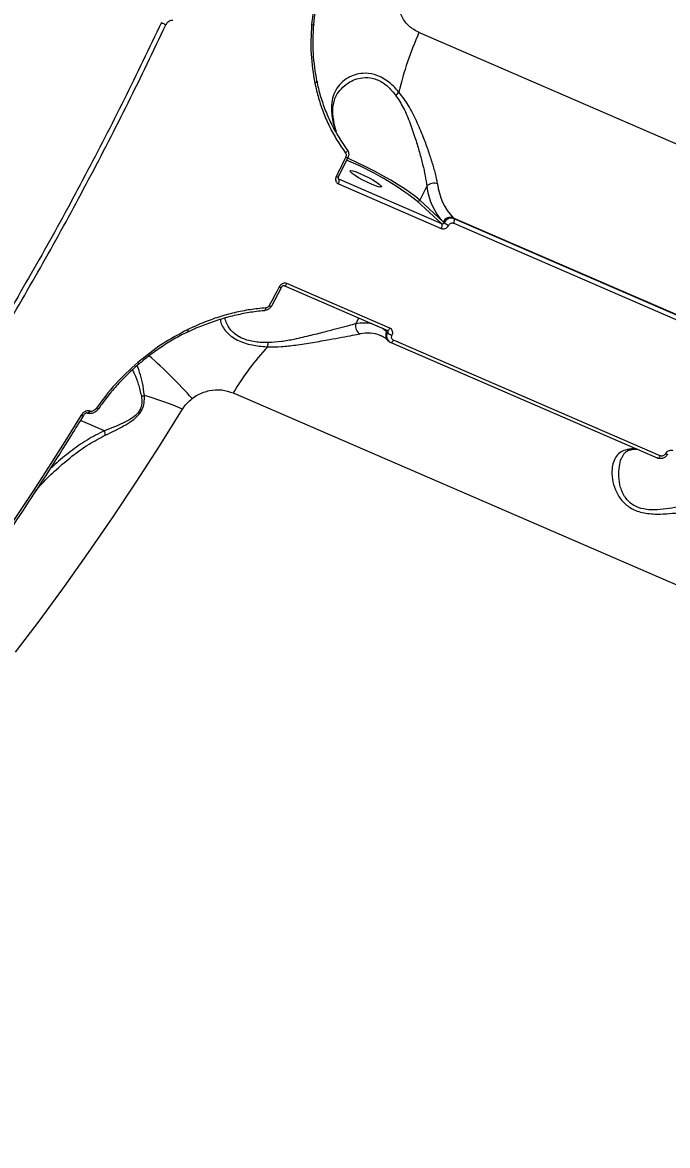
# Model space of a CAD drawing. Header units: millimetres. Extents: x -4781 to 5098, y -4410 to 4664.
# Drawn here: x -1071.7 to -906.2, y -1176.8 to -888.7 of the extents above; entities that cross this region are included whole.
import ezdxf

# ---------------------------------------------------------------- set-up
doc = ezdxf.new("R2010")
doc.units = ezdxf.units.MM
for name, color, linetype in [('DIKOM_ОБЪЕКТ', 7, 'Continuous'), ('DIKOM_РАЗМЕР_ЗОНА', 7, 'Continuous'), ('DIKOM_РАЗМЕР_ОБЪЕКТА', 7, 'Continuous')]:
    doc.layers.add(name, color=color, linetype=linetype)
doc.styles.add('style1', font='arial.ttf', dxfattribs={"width": 0.8})
doc.dimstyles.new('1-50', dxfattribs={"dimtxt": 300, "dimasz": 200, "dimexe": 100, "dimexo": 0, "dimgap": 100, "dimtad": 1, "dimtxsty": 'style1', "dimcen": 200, "dimclrd": 7, "dimclre": 7, "dimclrt": 7, "dimadec": 1, "dimazin": 2, "dimtfac": 1, "dimtmove": 0, "dimatfit": 2, "dimfxl": 0, "dimlwd": 25, "dimlwe": 18, "dimarcsym": 0})

# ---------------------------------------------------------------- blocks, each defined once
blk = doc.blocks.new('*D54')
at = {"layer": 'Defpoints', "color": 0, "transparency": 16777216}
for p in [(2534.93, 1098.4), (-3331.22, 763.4), (2534.93, -3200.56)]:
    blk.add_point(p, dxfattribs=at)
at = {"layer": 'DIKOM_РАЗМЕР_ОБЪЕКТА', "color": 7, "lineweight": 18, "transparency": 16777216}
for p, q in [((2534.93, 1098.4), (2534.93, -3300.56)), ((-3331.22, 763.4), (-3331.22, -3300.56))]:
    blk.add_line(p, q, dxfattribs=at)
at = {"layer": 'DIKOM_РАЗМЕР_ОБЪЕКТА', "color": 7, "lineweight": 25, "transparency": 16777216}
blk.add_line((-3131.22, -3200.56), (2334.93, -3200.56), dxfattribs=at)
at = {"layer": 'DIKOM_РАЗМЕР_ОБЪЕКТА', "color": 7, "transparency": 16777216}
for points in [[(-3131.22, -3167.23), (-3131.22, -3233.9), (-3331.22, -3200.56)], [(2334.93, -3167.23), (2334.93, -3233.9), (2534.93, -3200.56)]]:
    blk.add_solid(points, dxfattribs=at)
at = {"layer": 'DIKOM_РАЗМЕР_ОБЪЕКТА', "color": 7, "transparency": 16777216, "insert": (941.13, -2947.39), "char_height": 300, "attachment_point": 5, "style": 'style1'}
blk.add_mtext('5870', dxfattribs=at)
blk = doc.blocks.new('*D57')
at = {"layer": 'Defpoints', "color": 0, "transparency": 16777216}
for p in [(4034.06, 1180.11), (-4781.22, 856.14), (4034.06, -4310.06)]:
    blk.add_point(p, dxfattribs=at)
at = {"layer": 'DIKOM_РАЗМЕР_ЗОНА', "color": 7, "lineweight": 18, "transparency": 16777216}
for p, q in [((4034.06, 1180.11), (4034.06, -4410.06)), ((-4781.22, 856.14), (-4781.22, -4410.06))]:
    blk.add_line(p, q, dxfattribs=at)
at = {"layer": 'DIKOM_РАЗМЕР_ЗОНА', "color": 7, "lineweight": 25, "transparency": 16777216}
blk.add_line((-4581.22, -4310.06), (3834.06, -4310.06), dxfattribs=at)
at = {"layer": 'DIKOM_РАЗМЕР_ЗОНА', "color": 7, "transparency": 16777216}
for points in [[(-4581.22, -4276.72), (-4581.22, -4343.39), (-4781.22, -4310.06)], [(3834.06, -4276.72), (3834.06, -4343.39), (4034.06, -4310.06)]]:
    blk.add_solid(points, dxfattribs=at)
at = {"layer": 'DIKOM_РАЗМЕР_ЗОНА', "color": 7, "transparency": 16777216, "insert": (-1490.8, -4056.88), "char_height": 300, "attachment_point": 5, "style": 'style1'}
blk.add_mtext('8820', dxfattribs=at)

msp = doc.modelspace()

# ---------------------------------------------------------------- linework, layer by layer
at = {"layer": 'DIKOM_ОБЪЕКТ', "color": 7, "linetype": 'Continuous', "lineweight": 15}
for p, q in [((-681.129, -1016.398), (-969.986, -891.3)), ((-988.222, -923.379), (-990.687, -928.404)), ((-990.555, -928.954), (-990.716, -928.805)), ((-990.555, -928.954), (-990.667, -928.878)), ((-990.657, -930.116), (-964.247, -941.553)), ((-964.145, -940.392), (-990.555, -928.954)), ((-967.964, -930.721), (-969.802, -934.287)), ((-970.442, -934.549), (-964.145, -940.392)), ((-963.758, -939.895), (-969.802, -934.287)), ((-961.2, -938.85), (-892.7, -968.516)), ((-960.978, -939.055), (-961.2, -938.85)), ((-892.478, -968.721), (-960.978, -939.055)), ((-963.524, -940.113), (-963.758, -939.895)), ((-961.078, -940.212), (-892.578, -969.877)), ((-978.161, -967.722), (-1004.57, -956.284)), ((-977.443, -967.146), (-1003.853, -955.709)), ((-1005.229, -956.608), (-1007.865, -961.476)), ((-1009.546, -962.681), (-1009.735, -962.692)), ((-1009.547, -962.569), (-1009.541, -962.569)), ((-986.167, -966.026), (-985.421, -964.578)), ((-979.094, -967.318), (-978.285, -968.068)), ((-978.165, -967.72), (-978.106, -967.759)), ((-979.924, -969.004), (-979.804, -969.055)), ((-978.285, -968.068), (-978.05, -968.286)), ((-977.772, -970.456), (-977.995, -970.249)), ((-977.321, -970.75), (-977.264, -970.787)), ((-908.764, -1000.453), (-977.264, -970.787)), ((-908.049, -999.882), (-976.549, -970.217)), ((-1017.653, -983.747), (-728.796, -1108.845)), ((-1052.288, -987.855), (-1052.293, -987.863)), ((-1050.704, -993.45), (-1056.867, -990.782)), ((-1055.064, -988.91), (-1055.135, -988.879)), ((-1054.406, -988.438), (-1054.478, -988.407))]:
    msp.add_line(p, q, dxfattribs=at)
at = {"layer": 'DIKOM_ОБЪЕКТ', "color": 7, "linetype": 'Continuous', "lineweight": 15, "flags": 128}
for points in [[(-997.005, -889.235), (-996.961, -889.274), (-996.951, -889.311), (-996.977, -889.344), (-997.037, -889.374), (-997.129, -889.398), (-997.25, -889.416), (-997.396, -889.427), (-997.561, -889.432)], [(-996.155, -903.761), (-996.111, -903.813), (-996.101, -903.873), (-996.126, -903.94), (-996.186, -904.009), (-996.278, -904.08), (-996.399, -904.149), (-996.544, -904.215), (-996.708, -904.274)], [(-992.116, -912.653), (-992.12, -912.621), (-992.12, -912.619)], [(-988.406, -921.321), (-988.359, -921.388), (-988.342, -921.475), (-988.355, -921.579), (-988.398, -921.696), (-988.469, -921.822), (-988.567, -921.953), (-988.686, -922.084), (-988.824, -922.209)], [(-988.762, -923.207), (-989.069, -923.837), (-989.377, -924.466), (-989.685, -925.096), (-989.993, -925.725), (-990.302, -926.354), (-990.611, -926.983), (-990.921, -927.611), (-991.231, -928.239)], [(-969.802, -934.287), (-970.78, -933.455), (-972.041, -932.509), (-973.555, -931.472), (-975.29, -930.365), (-977.207, -929.215), (-979.262, -928.046), (-981.41, -926.885), (-983.603, -925.757), (-985.792, -924.688), (-987.928, -923.702), (-988.278, -923.547)], [(-985.158, -927.427), (-984.051, -927.937), (-982.91, -928.52), (-981.83, -929.127), (-980.896, -929.71), (-980.186, -930.222), (-979.756, -930.621), (-979.641, -930.876), (-979.85, -930.964), (-980.368, -930.879), (-981.15, -930.629), (-982.135, -930.232), (-983.243, -929.723), (-984.383, -929.14), (-985.464, -928.533), (-986.397, -927.949), (-987.108, -927.438), (-987.538, -927.038), (-987.653, -926.784), (-987.443, -926.696), (-986.926, -926.78), (-986.143, -927.031), (-985.158, -927.427)], [(-1004.575, -956.282), (-1004.555, -956.291), (-1004.468, -956.3), (-1004.371, -956.275), (-1004.266, -956.217), (-1004.158, -956.127), (-1004.051, -956.009), (-1003.948, -955.868), (-1003.853, -955.709)], [(-1005.792, -956.479), (-1006.121, -957.09), (-1006.45, -957.701), (-1006.779, -958.31), (-1007.109, -958.92), (-1007.439, -959.529), (-1007.769, -960.138), (-1008.1, -960.746), (-1008.431, -961.354)], [(-1009.541, -962.569), (-1009.53, -962.568), (-1009.474, -962.538), (-1009.423, -962.474), (-1009.38, -962.377), (-1009.345, -962.251), (-1009.32, -962.1), (-1009.305, -961.931)], [(-978.285, -968.068), (-979.094, -967.401), (-979.415, -967.179)], [(-978.161, -967.722), (-978.145, -967.728), (-978.058, -967.737), (-977.961, -967.712), (-977.857, -967.654), (-977.749, -967.564), (-977.641, -967.447), (-977.538, -967.306), (-977.443, -967.146)], [(-977.264, -970.787), (-977.248, -970.793), (-977.162, -970.803), (-977.065, -970.778), (-976.961, -970.721), (-976.854, -970.632), (-976.747, -970.515), (-976.644, -970.375), (-976.549, -970.217)], [(-1073.564, -1050.277), (-1067.234, -1041.962), (-1060.961, -1033.437), (-1054.752, -1024.709), (-1048.612, -1015.787), (-1042.547, -1006.68), (-1036.563, -997.395), (-1030.665, -987.941)], [(-1052.293, -987.863), (-1052.322, -987.885), (-1052.384, -987.896), (-1052.471, -987.886), (-1052.581, -987.855), (-1052.71, -987.804), (-1052.853, -987.736)], [(-1056.71, -989.494), (-1060.849, -996.168), (-1065.028, -1002.766), (-1069.245, -1009.289), (-1073.498, -1015.731), (-1077.786, -1022.091), (-1082.108, -1028.366), (-1086.461, -1034.555), (-1090.844, -1040.655)], [(-1056.116, -989.567), (-1056.139, -989.591), (-1056.202, -989.615), (-1056.295, -989.617), (-1056.414, -989.597), (-1056.554, -989.555), (-1056.71, -989.494)], [(-1055.135, -988.879), (-1055.086, -988.893), (-1054.946, -988.873), (-1054.79, -988.779), (-1054.63, -988.62), (-1054.478, -988.407)], [(-1055.063, -988.91), (-1055.014, -988.924), (-1054.874, -988.904), (-1054.718, -988.811), (-1054.558, -988.651), (-1054.406, -988.438)], [(-908.764, -1000.453), (-908.748, -1000.459), (-908.662, -1000.469), (-908.565, -1000.444), (-908.461, -1000.386), (-908.353, -1000.298), (-908.246, -1000.181), (-908.144, -1000.041), (-908.049, -999.882)]]:
    msp.add_lwpolyline(points, dxfattribs=at)
at = {"layer": 'DIKOM_ОБЪЕКТ', "color": 7, "linetype": 'Continuous', "lineweight": 15}
for centre, radius, start, end in [((-1030.433, -878.776), 11.435, 240.40957, 246.94315), ((-890.777, -926.449), 86.657, 156.07096, 166.7495), ((-981.097, -901.083), 8.119, 309.12562, 317.33246), ((-993.224, -912.791), 1.117, 8.83721, 40.57253), ((-988.125, -922.142), 1.241, 239.11857, 265.52795), ((-1018.842, -997.142), 79.124, 52.28723, 67.53812), ((-990.645, -927.286), 1.119, 238.41216, 267.82084), ((-991.623, -929.445), 1.176, 325.23088, 24.68147), ((-966.145, -932.405), 2.478, 67.6983, 137.19568), ((-950.185, -928.514), 15.104, 186.07232, 223.17739), ((-952.195, -929.044), 15.858, 186.0701, 223.17908), ((-970.266, -934.067), 0.513, 249.93316, 334.57986), ((-961.905, -940.776), 2.052, 69.88423, 154.57577), ((-962.041, -939.546), 1.171, 325.34675, 24.77801), ((-965.213, -940.883), 1.176, 325.22023, 24.68045), ((-959.749, -934.526), 6.743, 235.95746, 247.35257), ((-1005.354, -955.856), 0.762, 234.91082, 279.40511), ((-1008.008, -960.765), 0.725, 234.28976, 281.36913), ((-1030.041, -967.957), 0.88, 357.42726, 32.61248), ((-984.082, -966.649), 2.176, 163.35907, 243.61418), ((-984.158, -975.651), 9.832, 77.33121, 101.78988), ((-983.151, -977.21), 8.818, 68.53385, 102.43357), ((-976.697, -968.967), 1.825, 150.50352, 224.65828), ((-975.357, -965.187), 4.106, 229.01677, 247.83222), ((-960.075, -1017.526), 66.755, 136.88408, 149.60082), ((-1020.553, -970.222), 11.867, 351.86713, 356.93698), ((-1041.031, -975.103), 1.407, 216.37034, 237.11955), ((-1126.584, -1073.372), 132.128, 41.86806, 48.62851), ((-1041.586, -981.767), 2.85, 277.51863, 293.54064), ((-1062.653, -1060.602), 79.391, 66.23905, 73.75797), ((-914.562, -1008.25), 10.181, 88.28597, 101.25414), ((-915.923, -996.851), 1.546, 246.10786, 280.26156), ((-906.315, -998.74), 0.769, 235.0338, 279.07106)]:
    msp.add_arc(centre, radius, start, end, dxfattribs=at)
for points, knots in [([(-1025.847, -701.407), (-1027.209, -707.198), (-1029.935, -718.787), (-1034.631, -736.343), (-1039.754, -753.967), (-1045.413, -771.869), (-1051.61, -790.011), (-1058.351, -808.352), (-1065.53, -826.596), (-1073.382, -845.294), (-1081.953, -864.394), (-1091.269, -883.825), (-1101.027, -902.933), (-1111.178, -921.628), (-1121.679, -939.822), (-1132.483, -957.433), (-1143.58, -974.422), (-1154.941, -990.775), (-1166.542, -1006.466), (-1178.327, -1021.422), (-1190.241, -1035.573), (-1202.238, -1048.854), (-1214.299, -1061.23), (-1226.401, -1072.699), (-1238.516, -1083.244), (-1250.587, -1092.816), (-1262.558, -1101.371), (-1274.608, -1109.008), (-1286.7, -1115.631), (-1298.79, -1121.174), (-1310.633, -1125.506), (-1322.172, -1128.566), (-1333.407, -1130.465), (-1340.564, -1130.662), (-1344.141, -1130.76)], [0, 0, 0, 0, 0.0277666, 0.0555663, 0.083366, 0.1111321, 0.1400375, 0.1689803, 0.197923, 0.2268274, 0.2586375, 0.2905481, 0.3225098, 0.354472, 0.3863819, 0.4181914, 0.4498952, 0.4816999, 0.5135555, 0.5454109, 0.5772151, 0.6089189, 0.6405474, 0.6722758, 0.7040553, 0.7358343, 0.7675627, 0.7991908, 0.8325939, 0.8660264, 0.8994294, 0.932943, 0.9664865, 1, 1, 1, 1]), ([(-994.138, -873.891), (-994.963, -876.41), (-996.635, -881.511), (-997.249, -886.77), (-997.561, -889.432)], [0, 0, 0, 0, 0.4938609, 1, 1, 1, 1]), ([(-997.005, -889.235), (-996.712, -886.694), (-996.119, -881.547), (-994.488, -876.554), (-993.663, -874.027)], [0, 0, 0, 0, 0.4938258, 1, 1, 1, 1]), ([(-969.986, -891.3), (-970.865, -890.813), (-972.607, -889.847), (-974.425, -887.391), (-975.301, -884.893), (-975.334, -883.275), (-975.345, -882.698)], [0, 0, 0, 0, 0.288563, 0.5716358, 0.8470449, 1, 1, 1, 1]), ([(-1036.079, -888.719), (-1039.244, -895.332), (-1045.574, -908.558), (-1055.631, -928.054), (-1066.056, -947.288), (-1073.333, -959.766), (-1076.971, -966.005)], [0, 0, 0, 0, 0.2485984, 0.4971951, 0.7485955, 1, 1, 1, 1]), ([(-1075.894, -966.757), (-1072.288, -960.574), (-1065.076, -948.208), (-1054.661, -929.011), (-1044.535, -909.403), (-1038.119, -895.999), (-1034.911, -889.297)], [0, 0, 0, 0, 0.2485977, 0.4971942, 0.7485978, 1, 1, 1, 1]), ([(-1034.911, -889.297), (-1034.782, -889.075), (-1034.555, -888.685), (-1034.068, -888.311), (-1033.618, -888.145), (-1033.304, -888.141), (-1033.153, -888.177), (-1033.128, -888.183)], [0, 0, 0, 0, 0.3277047, 0.5738811, 0.7796632, 0.9627803, 1, 1, 1, 1]), ([(-997.561, -889.432), (-997.678, -891.925), (-997.917, -896.971), (-997.114, -901.821), (-996.708, -904.274)], [0, 0, 0, 0, 0.4941736, 1, 1, 1, 1]), ([(-996.155, -903.761), (-996.548, -901.416), (-997.343, -896.673), (-997.118, -891.734), (-997.005, -889.235)], [0, 0, 0, 0, 0.49418125, 1, 1, 1, 1]), ([(-996.708, -904.274), (-996.411, -905.573), (-995.816, -908.169), (-994.537, -911.901), (-992.963, -915.512), (-991.086, -918.984), (-989.578, -921.134), (-988.824, -922.209)], [0, 0, 0, 0, 0.1978411, 0.3954947, 0.5931731, 0.7965989, 1, 1, 1, 1]), ([(-988.406, -921.321), (-989.802, -919.238), (-991.916, -916.082), (-993.973, -911.33), (-995.268, -907.613), (-995.862, -905.033), (-996.155, -903.761)], [0, 0, 0, 0, 0.3951813, 0.5986757, 0.8021687, 1, 1, 1, 1]), ([(-975.127, -906.586), (-975.589, -906.07), (-976.521, -905.027), (-978.062, -903.724), (-979.716, -902.695), (-981.873, -901.857), (-984.194, -901.648), (-986.437, -902.078), (-988.352, -902.913), (-990.065, -904.231), (-991.412, -906.011), (-992.247, -908.12), (-992.533, -910.166), (-992.419, -911.543), (-992.375, -912.064)], [0, 0, 0, 0, 0.0603655, 0.1220432, 0.1825883, 0.2452041, 0.3548641, 0.4358131, 0.5191032, 0.6213374, 0.7266009, 0.8297225, 0.9355771, 1, 1, 1, 1]), ([(-991.34, -907.818), (-991.303, -907.722), (-990.989, -906.923), (-989.934, -905.659), (-988.314, -904.247), (-986.442, -903.31), (-984.315, -902.767), (-982.157, -902.867), (-980.227, -903.572), (-979.212, -904.191), (-978.207, -904.95), (-977.21, -905.852), (-976.39, -906.867), (-975.974, -907.382)], [0, 0, 0, 0, 0.0192747, 0.1603619, 0.305145, 0.4153641, 0.5284157, 0.6745929, 0.748949, 0.8259884, 0.8370719, 0.9174139, 1, 1, 1, 1]), ([(-975.974, -907.382), (-975.27, -908.464), (-973.791, -910.738), (-972.201, -914.651), (-970.898, -918.463), (-969.848, -921.993), (-969.023, -925.16), (-968.344, -928.151), (-968.09, -929.865), (-967.964, -930.721)], [0, 0, 0, 0, 0.1463694, 0.3075806, 0.4690024, 0.6021078, 0.7351078, 0.8676498, 1, 1, 1, 1]), ([(-965.205, -930.112), (-965.373, -929.26), (-965.708, -927.554), (-966.579, -924.551), (-967.632, -921.363), (-968.962, -917.801), (-970.599, -913.947), (-972.576, -909.972), (-974.297, -907.688), (-975.127, -906.586)], [0, 0, 0, 0, 0.13165947, 0.26349378, 0.39514286, 0.526884, 0.68830132, 0.8495356, 1, 1, 1, 1]), ([(-991.342, -907.792), (-991.38, -907.852), (-991.679, -908.323), (-991.989, -909.359), (-992.206, -910.863), (-992.227, -911.974), (-992.115, -912.584), (-992.102, -912.652)], [0, 0, 0, 0, 0.0468691, 0.3694795, 0.6874798, 0.9655321, 1, 1, 1, 1]), ([(-992.375, -912.064), (-992.189, -913.449), (-991.96, -915.149), (-991.396, -916.385), (-991.291, -916.614)], [0, 0, 0, 0, 0.8151604, 1, 1, 1, 1]), ([(-992.093, -912.618), (-992.037, -913.094), (-991.893, -914.309), (-991.593, -915.68), (-991.311, -916.479), (-991.226, -916.72)], [0, 0, 0, 0, 0.3104253, 0.7918727, 1, 1, 1, 1]), ([(-988.399, -921.362), (-988.34, -921.434), (-988.137, -921.682), (-987.998, -922.236), (-988.001, -922.873), (-988.179, -923.227), (-988.25, -923.367)], [0, 0, 0, 0, 0.1314709, 0.4536646, 0.7836895, 1, 1, 1, 1]), ([(-988.824, -922.209), (-988.772, -922.297), (-988.667, -922.475), (-988.638, -922.802), (-988.691, -923.051), (-988.749, -923.179), (-988.762, -923.207)], [0, 0, 0, 0, 0.3059784, 0.611917, 0.9181136, 1, 1, 1, 1]), ([(-991.231, -928.239), (-991.274, -928.341), (-991.382, -928.597), (-991.42, -929.038), (-991.309, -929.499), (-991.053, -929.891), (-990.789, -930.041), (-990.657, -930.116)], [0, 0, 0, 0, 0.1418654, 0.3566185, 0.571345, 0.7857385, 1, 1, 1, 1]), ([(-990.683, -928.406), (-990.698, -928.433), (-990.737, -928.51), (-990.755, -928.638), (-990.742, -928.764), (-990.709, -928.842), (-990.677, -928.865), (-990.665, -928.874)], [0, 0, 0, 0, 0.1161755, 0.3186302, 0.5451705, 0.8197715, 1, 1, 1, 1]), ([(-960.978, -939.055), (-961.104, -939.011), (-961.421, -938.9), (-961.992, -938.911), (-962.614, -939.131), (-963.167, -939.539), (-963.405, -939.922), (-963.524, -940.113)], [0, 0, 0, 0, 0.1407032, 0.3554543, 0.5703051, 0.7852415, 1, 1, 1, 1]), ([(-964.247, -941.553), (-964.153, -941.586), (-963.915, -941.67), (-963.488, -941.66), (-963.023, -941.493), (-962.61, -941.184), (-962.434, -940.894), (-962.345, -940.749)], [0, 0, 0, 0, 0.1406301, 0.3551244, 0.5698911, 0.7849053, 1, 1, 1, 1]), ([(-963.524, -940.113), (-963.552, -940.163), (-963.607, -940.262), (-963.741, -940.368), (-963.893, -940.426), (-964.034, -940.43), (-964.113, -940.403), (-964.145, -940.392)], [0, 0, 0, 0, 0.21552424, 0.43075164, 0.64548931, 0.85969342, 1, 1, 1, 1]), ([(-962.345, -940.749), (-962.286, -940.652), (-962.169, -940.459), (-961.894, -940.252), (-961.584, -940.14), (-961.3, -940.134), (-961.141, -940.19), (-961.078, -940.212)], [0, 0, 0, 0, 0.21509462, 0.430204, 0.64502411, 0.85947514, 1, 1, 1, 1]), ([(-1003.853, -955.709), (-1003.948, -955.676), (-1004.186, -955.592), (-1004.618, -955.597), (-1005.091, -955.757), (-1005.514, -956.056), (-1005.7, -956.338), (-1005.792, -956.479)], [0, 0, 0, 0, 0.1406371, 0.355104, 0.5698625, 0.784851, 1, 1, 1, 1]), ([(-1004.575, -956.288), (-1004.6, -956.277), (-1004.646, -956.257), (-1004.782, -956.263), (-1004.925, -956.31), (-1005.057, -956.394), (-1005.165, -956.499), (-1005.208, -956.576), (-1005.227, -956.609)], [0, 0, 0, 0, 0.2168041, 0.4056551, 0.5693016, 0.7205502, 0.8775524, 1, 1, 1, 1]), ([(-1009.305, -961.931), (-1010.646, -962.064), (-1013.327, -962.331), (-1017.347, -963.136), (-1021.369, -964.246), (-1025.376, -965.666), (-1027.992, -966.877), (-1029.299, -967.482)], [0, 0, 0, 0, 0.1976815, 0.3953836, 0.5930877, 0.7965468, 1, 1, 1, 1]), ([(-1007.881, -961.468), (-1007.92, -961.547), (-1008.071, -961.849), (-1008.535, -962.251), (-1009.093, -962.541), (-1009.446, -962.539), (-1009.541, -962.538)], [0, 0, 0, 0, 0.1273788, 0.4869195, 0.8619464, 1, 1, 1, 1]), ([(-1008.431, -961.354), (-1008.493, -961.448), (-1008.618, -961.634), (-1008.902, -961.832), (-1009.142, -961.914), (-1009.277, -961.928), (-1009.305, -961.931)], [0, 0, 0, 0, 0.3065564, 0.6131995, 0.9193875, 1, 1, 1, 1]), ([(-1009.735, -962.692), (-1009.91, -962.701), (-1011.342, -962.779), (-1014.055, -963.2), (-1017.855, -963.97), (-1021.644, -965.039), (-1025.371, -966.402), (-1027.872, -967.425), (-1029.09, -968.06), (-1029.123, -968.077)], [0, 0, 0, 0, 0.0267009, 0.2187441, 0.4120488, 0.6061858, 0.8006322, 0.9947003, 1, 1, 1, 1]), ([(-1020.925, -964.888), (-1020.927, -965.044), (-1020.934, -965.594), (-1020.44, -966.692), (-1019.572, -967.958), (-1018.373, -969.09), (-1017.006, -970.016), (-1015.3, -970.809), (-1012.85, -971.53), (-1010.578, -971.815), (-1009.042, -971.889), (-1008.805, -971.901)], [0, 0, 0, 0, 0.0569941, 0.2005185, 0.347765, 0.4535502, 0.5619601, 0.6688824, 0.7798898, 0.9659738, 1, 1, 1, 1]), ([(-1008.702, -970.856), (-1008.926, -970.856), (-1010.36, -970.855), (-1012.406, -970.679), (-1014.591, -970.085), (-1015.661, -969.604), (-1016.652, -969.034), (-1017.55, -968.373), (-1018.606, -967.246), (-1019.335, -965.953), (-1019.72, -964.985), (-1019.708, -964.55), (-1019.708, -964.544)], [0, 0, 0, 0, 0.0361538, 0.2315434, 0.3332589, 0.4389077, 0.458443, 0.5698318, 0.6845926, 0.8389835, 0.9976455, 1, 1, 1, 1]), ([(-1029.299, -967.482), (-1031.547, -968.672), (-1036.094, -971.079), (-1040.125, -974.305), (-1042.164, -975.937)], [0, 0, 0, 0, 0.49417339, 1, 1, 1, 1]), ([(-986.167, -966.026), (-986.774, -966.187), (-988.071, -966.531), (-990.671, -967.203), (-993.904, -968.046), (-997.716, -969.031), (-1001.614, -969.941), (-1005.316, -970.658), (-1007.563, -970.789), (-1008.702, -970.856)], [0, 0, 0, 0, 0.1227099, 0.2624622, 0.406016, 0.5749252, 0.7482609, 0.8723667, 1, 1, 1, 1]), ([(-978.106, -967.759), (-978.102, -967.762), (-978.057, -967.792), (-978.007, -967.888), (-977.973, -968.033), (-977.993, -968.174), (-978.034, -968.254), (-978.05, -968.286)], [0, 0, 0, 0, 0.0258631, 0.2916936, 0.557601, 0.8239896, 1, 1, 1, 1]), ([(-976.906, -968.989), (-976.861, -968.89), (-976.745, -968.64), (-976.697, -968.209), (-976.799, -967.756), (-977.049, -967.37), (-977.312, -967.221), (-977.443, -967.146)], [0, 0, 0, 0, 0.1419261, 0.3567391, 0.5713655, 0.7857723, 1, 1, 1, 1]), ([(-1029.142, -968.033), (-1029.671, -968.282), (-1031.389, -969.094), (-1034.187, -970.723), (-1037.502, -972.906), (-1040.035, -974.783), (-1041.402, -975.979), (-1041.776, -976.306)], [0, 0, 0, 0, 0.1163991, 0.3781719, 0.6399511, 0.9014795, 1, 1, 1, 1]), ([(-1008.805, -971.901), (-1007.632, -971.908), (-1005.245, -971.922), (-1001.334, -971.457), (-997.152, -970.803), (-993.154, -970.08), (-989.725, -969.454), (-987.011, -968.964), (-985.67, -968.715), (-985.049, -968.599)], [0, 0, 0, 0, 0.1260974, 0.2567295, 0.4243356, 0.5968637, 0.735301, 0.8775718, 1, 1, 1, 1]), ([(-977.995, -970.249), (-978.165, -970.102), (-978.691, -969.648), (-979.313, -969.227), (-979.82, -969.066), (-979.909, -969.037)], [0, 0, 0, 0, 0.2841008, 0.8748198, 1, 1, 1, 1]), ([(-978.05, -968.286), (-978.11, -968.419), (-978.261, -968.754), (-978.319, -969.328), (-978.193, -969.938), (-977.948, -970.245), (-977.828, -970.395)], [0, 0, 0, 0, 0.18245525, 0.45874746, 0.73486051, 1, 1, 1, 1]), ([(-977.828, -970.395), (-977.824, -970.402), (-977.708, -970.574), (-977.511, -970.663), (-977.321, -970.75)], [0, 0, 0, 0, 0.0381487, 1, 1, 1, 1]), ([(-976.549, -970.217), (-976.637, -970.167), (-976.812, -970.067), (-976.979, -969.81), (-977.046, -969.509), (-977.014, -969.221), (-976.937, -969.055), (-976.906, -968.989)], [0, 0, 0, 0, 0.21433301, 0.42860536, 0.64338181, 0.85821678, 1, 1, 1, 1]), ([(-1042.164, -975.937), (-1044.131, -977.729), (-1048.116, -981.357), (-1051.261, -985.592), (-1052.853, -987.736)], [0, 0, 0, 0, 0.4937576, 1, 1, 1, 1]), ([(-1041.781, -976.302), (-1042.001, -976.481), (-1043.238, -977.487), (-1045.327, -979.503), (-1048.017, -982.346), (-1050.349, -985.143), (-1051.677, -987.033), (-1052.266, -987.87)], [0, 0, 0, 0, 0.0537477, 0.3013129, 0.5503574, 0.8008148, 1, 1, 1, 1]), ([(-1043.512, -977.845), (-1043.339, -978.188), (-1042.831, -979.194), (-1041.974, -981.418), (-1041.468, -983.528), (-1041.213, -984.593)], [0, 0, 0, 0, 0.2039811, 0.598314, 1, 1, 1, 1]), ([(-1040.448, -984.38), (-1040.595, -983.281), (-1040.891, -981.08), (-1041.629, -978.523), (-1042.088, -977.287), (-1042.297, -976.726)], [0, 0, 0, 0, 0.35252218, 0.70568637, 1, 1, 1, 1]), ([(-1041.213, -984.593), (-1041.136, -985.189), (-1041.003, -986.212), (-1041.356, -987.746), (-1041.936, -988.671), (-1042.73, -989.56), (-1044.022, -990.541), (-1046.011, -991.578), (-1048.317, -992.539), (-1049.86, -993.128), (-1050.704, -993.45)], [0, 0, 0, 0, 0.1503998, 0.2579106, 0.3420865, 0.3655546, 0.4905026, 0.6488112, 0.8079328, 1, 1, 1, 1]), ([(-1050.497, -994.598), (-1049.651, -994.197), (-1048.096, -993.461), (-1045.764, -992.253), (-1043.714, -991.004), (-1042.009, -989.552), (-1040.929, -987.952), (-1040.405, -986.166), (-1040.432, -985.032), (-1040.448, -984.38)], [0, 0, 0, 0, 0.1839929, 0.3384151, 0.4956159, 0.6241767, 0.7374693, 0.8492198, 1, 1, 1, 1]), ([(-1030.665, -987.941), (-1030.635, -987.893), (-1030.305, -987.363), (-1029.563, -986.369), (-1028.653, -985.586), (-1028.19, -985.187)], [0, 0, 0, 0, 0.0468188, 0.5142609, 1, 1, 1, 1]), ([(-1028.19, -985.187), (-1027.707, -984.85), (-1026.354, -983.906), (-1023.731, -983.016), (-1020.537, -982.802), (-1018.62, -983.43), (-1017.653, -983.747)], [0, 0, 0, 0, 0.1529545, 0.4283694, 0.7114267, 1, 1, 1, 1]), ([(-1052.304, -987.855), (-1052.353, -987.929), (-1052.57, -988.264), (-1053.1, -988.697), (-1053.834, -989.019), (-1054.51, -989.092), (-1054.889, -988.958), (-1055.058, -988.899)], [0, 0, 0, 0, 0.0844706, 0.3790226, 0.6202917, 0.8315992, 1, 1, 1, 1]), ([(-1052.853, -987.736), (-1052.957, -987.865), (-1053.163, -988.121), (-1053.557, -988.377), (-1053.927, -988.497), (-1054.21, -988.505), (-1054.351, -988.457), (-1054.406, -988.438)], [0, 0, 0, 0, 0.2716917, 0.5388023, 0.7376101, 0.8966468, 1, 1, 1, 1]), ([(-1056.116, -989.568), (-1057.133, -991.217), (-1060.083, -996.001), (-1065.027, -1003.808), (-1070.969, -1012.934), (-1076.982, -1021.898), (-1082.956, -1030.541), (-1087.379, -1036.763), (-1089.77, -1040.062), (-1090.212, -1040.671)], [0, 0, 0, 0, 0.0925186, 0.2683139, 0.44412, 0.6199274, 0.7957368, 0.9623063, 1, 1, 1, 1]), ([(-1054.478, -988.407), (-1054.601, -988.37), (-1054.846, -988.295), (-1055.306, -988.353), (-1055.832, -988.573), (-1056.343, -988.973), (-1056.594, -989.33), (-1056.71, -989.494)], [0, 0, 0, 0, 0.1522954, 0.3040434, 0.5080831, 0.7732869, 1, 1, 1, 1]), ([(-1055.136, -988.879), (-1055.135, -988.879), (-1055.131, -988.88), (-1055.138, -988.878), (-1055.166, -988.873), (-1055.227, -988.877), (-1055.314, -988.894), (-1055.449, -988.942), (-1055.651, -989.056), (-1055.905, -989.265), (-1056.037, -989.462), (-1056.111, -989.571)], [0, 0, 0, 0, 0.00694431, 0.06742212, 0.12239772, 0.17511197, 0.23254933, 0.32772512, 0.47259005, 0.70805671, 1, 1, 1, 1]), ([(-1050.698, -993.456), (-1052.208, -994.215), (-1055.245, -995.744), (-1059.457, -998.739), (-1062.652, -1001.314), (-1064.352, -1002.974), (-1064.808, -1003.419)], [0, 0, 0, 0, 0.2964791, 0.596563, 0.891858, 1, 1, 1, 1]), ([(-1050.704, -993.45), (-1050.703, -993.451), (-1050.701, -993.452), (-1050.699, -993.453), (-1050.699, -993.455), (-1050.698, -993.456)], [0, 0, 0, 0, 0.4061571, 0.7469812, 1, 1, 1, 1]), ([(-1050.497, -994.598), (-1050.496, -994.568), (-1050.491, -994.407), (-1050.523, -994.037), (-1050.636, -993.663), (-1050.698, -993.456)], [0, 0, 0, 0, 0.0924876, 0.4977887, 1, 1, 1, 1]), ([(-1068.459, -1009.035), (-1067.895, -1008.359), (-1066.195, -1006.323), (-1063.016, -1003.324), (-1059.011, -999.884), (-1054.853, -996.885), (-1051.893, -995.331), (-1050.497, -994.598)], [0, 0, 0, 0, 0.11130856, 0.33501062, 0.55863956, 0.79189752, 1, 1, 1, 1]), ([(-916.549, -998.265), (-917.107, -998.432), (-918.241, -998.771), (-919.376, -999.91), (-920.135, -1001.424), (-920.515, -1003.389), (-920.431, -1005.817), (-919.706, -1008.578), (-918.253, -1011.193), (-916.296, -1012.968), (-914.362, -1013.933), (-912.681, -1014.449), (-910.819, -1014.746), (-908.478, -1014.864), (-905.683, -1014.735), (-902.048, -1014.319), (-898, -1013.671), (-894.013, -1012.953), (-890.602, -1012.329), (-887.932, -1011.848), (-886.614, -1011.602), (-886.013, -1011.49)], [0, 0, 0, 0, 0.0545827, 0.1110325, 0.1659462, 0.2220113, 0.289072, 0.357961, 0.4226717, 0.4774029, 0.5047491, 0.5330983, 0.5623529, 0.5923823, 0.6398875, 0.6885836, 0.7592822, 0.8320602, 0.8901582, 0.9498669, 1, 1, 1, 1]), ([(-915.618, -998.384), (-915.694, -998.393), (-916.061, -998.44), (-916.546, -998.664), (-917.123, -999.073), (-917.515, -999.492), (-917.681, -999.894), (-917.717, -999.98)], [0, 0, 0, 0, 0.0635226, 0.3071048, 0.6031612, 0.914678, 1, 1, 1, 1]), ([(-913.953, -998.206), (-914.387, -998.222), (-914.93, -998.242), (-915.521, -998.349), (-915.639, -998.371)], [0, 0, 0, 0, 0.8000853, 1, 1, 1, 1]), ([(-906.207, -999.491), (-906.231, -999.545), (-906.357, -999.825), (-906.783, -1000.233), (-907.459, -1000.577), (-908.181, -1000.63), (-908.69, -1000.532), (-908.899, -1000.377), (-908.928, -1000.355)], [0, 0, 0, 0, 0.0552812, 0.2876497, 0.5296015, 0.7512413, 0.9654895, 1, 1, 1, 1]), ([(-906.755, -999.37), (-906.817, -999.464), (-906.941, -999.652), (-907.224, -999.851), (-907.539, -999.957), (-907.827, -999.96), (-907.986, -999.905), (-908.049, -999.882)], [0, 0, 0, 0, 0.2150741, 0.4301157, 0.6449555, 0.8594473, 1, 1, 1, 1]), ([(-904.817, -998.599), (-904.911, -998.566), (-905.149, -998.482), (-905.581, -998.489), (-906.054, -998.648), (-906.478, -998.947), (-906.663, -999.229), (-906.755, -999.37)], [0, 0, 0, 0, 0.1406468, 0.3551115, 0.5698326, 0.784836, 1, 1, 1, 1]), ([(-887.131, -1008.917), (-887.719, -1009.073), (-888.993, -1009.411), (-891.552, -1010.072), (-894.768, -1010.911), (-898.571, -1011.891), (-902.36, -1012.792), (-905.814, -1013.441), (-908.402, -1013.743), (-910.602, -1013.761), (-912.608, -1013.541), (-914.126, -1013.027), (-915.345, -1012.308), (-916.202, -1011.614), (-917.412, -1010.155), (-918.369, -1007.938), (-918.806, -1005.157), (-918.646, -1002.703), (-918.249, -1000.962), (-917.82, -1000.224), (-917.69, -1000)], [0, 0, 0, 0, 0.059338, 0.1286025, 0.1997522, 0.2839076, 0.3702811, 0.4255966, 0.4820347, 0.5148651, 0.5485766, 0.596829, 0.6096841, 0.639791, 0.6709015, 0.7452289, 0.8244118, 0.9057703, 0.9714131, 1, 1, 1, 1])]:
    msp.add_open_spline(points, degree=3, knots=knots, dxfattribs=at)

# ---------------------------------------------------------------- dimensions: what is measured, and where the dimension line sits
at = {"layer": 'DIKOM_РАЗМЕР_ЗОНА'}
dim = msp.add_linear_dim(base=(4034.06, -4310.056), p1=(-4781.222, 856.139), p2=(4034.06, 1180.105), text='8820', dimstyle='1-50', dxfattribs=at)
dim.commit()
dim.dimension.update_dxf_attribs({"geometry": '*D57', "text_midpoint": (-1490.8, -4310.056), "dimtype": 160})
at = {"layer": 'DIKOM_РАЗМЕР_ОБЪЕКТА'}
dim = msp.add_linear_dim(base=(2534.928, -3200.563), p1=(-3331.222, 763.397), p2=(2534.928, 1098.401), text='5870', dimstyle='1-50', dxfattribs=at)
dim.commit()
dim.dimension.update_dxf_attribs({"geometry": '*D54', "text_midpoint": (941.132, -3200.563), "dimtype": 160})

doc.saveas('drawing.dxf')
